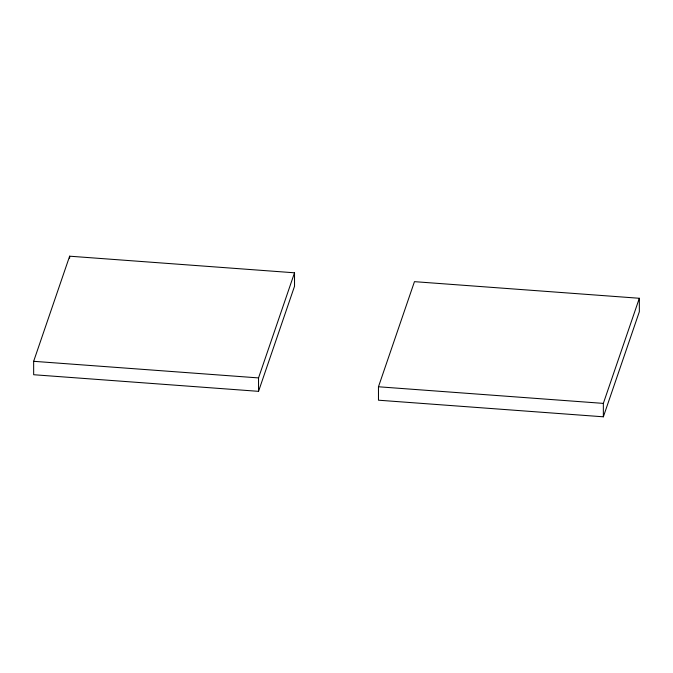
<?xml version="1.0" encoding="UTF-8"?>
<svg xmlns="http://www.w3.org/2000/svg" width="673" height="673" viewBox="0 0 673 673"><rect width="100%" height="100%" fill="white"/><g stroke="black" fill="none" stroke-linecap="round" stroke-linejoin="round"><path stroke-width="1.01" d="M33.65 361.308L69.639 256.194L294.522 272.801L294.538 286.227L258.541 391.341L33.667 374.726L33.65 361.308L258.533 377.915L294.522 272.801M378.462 386.773L414.459 281.659L639.333 298.274L639.35 311.692L603.361 416.806L378.478 400.199L378.462 386.773L603.345 403.388L639.333 298.274M603.345 403.388L603.361 416.806M258.533 377.915L258.541 391.341M69.639 256.194L69.639 258.255"/></g></svg>
